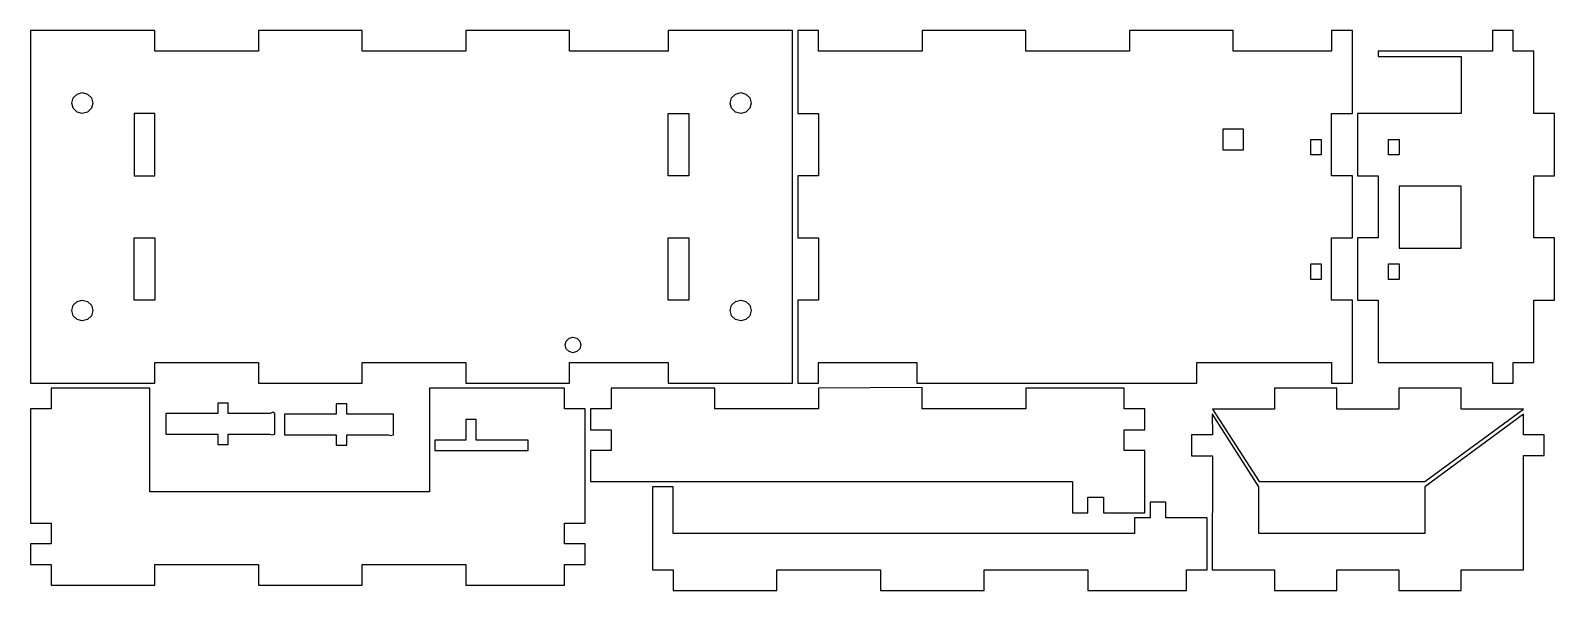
# Model space of a CAD drawing. Extents: x 26 to 320, y 156 to 264.
import ezdxf

# ---------------------------------------------------------------- set-up
doc = ezdxf.new("R2010")
doc.units = 0
doc.layers.add('Layer 1', color=7, linetype='CONTINUOUS')

msp = doc.modelspace()

# ---------------------------------------------------------------- linework, layer by layer
at = {"layer": 'Layer 1', "color": 4}
for p, q in [((25.999722, 263.99902), (25.999722, 196.001104)), ((49.997431, 263.99902), (25.999722, 263.99902)), ((25.999722, 263.99902), (25.999722, 263.99902)), ((49.997431, 260.003812), (49.997431, 263.99902)), ((90.002431, 263.99902), (69.999931, 263.99902)), ((69.999931, 263.99902), (69.999931, 260.003812)), ((90.002431, 260.003812), (90.002431, 263.99902)), ((129.998611, 263.99902), (109.996111, 263.99902)), ((109.996111, 263.99902), (109.996111, 260.003812)), ((129.998611, 260.003812), (129.998611, 263.99902)), ((173.002222, 263.99902), (148.995694, 263.99902)), ((148.995694, 263.99902), (148.995694, 260.003812)), ((173.002222, 196.001104), (173.002222, 263.99902)), ((174.006527, 263.989106), (174.006527, 247.990634)), ((178.001735, 263.989106), (174.006527, 263.989106)), ((174.006527, 263.989106), (174.006527, 263.989106)), ((178.001735, 259.993898), (178.001735, 263.989106)), ((218.006735, 263.989106), (198.004235, 263.989106)), ((198.004235, 263.989106), (198.004235, 259.993898)), ((218.006735, 259.993898), (218.006735, 263.989106)), ((258.002916, 263.989106), (238.000416, 263.989106)), ((238.000416, 263.989106), (238.000416, 259.993898)), ((258.002916, 259.993898), (258.002916, 263.989106)), ((281.004027, 263.989106), (276.999999, 263.989106)), ((276.999999, 263.989106), (276.999999, 259.993898)), ((281.004027, 247.990634), (281.004027, 263.989106)), ((308.004774, 263.995219), (308.004774, 260.000011)), ((311.999997, 263.995219), (308.004774, 263.995219)), ((308.004774, 263.995219), (308.004774, 263.995219)), ((311.999997, 260.000011), (311.999997, 263.995219)), ((69.999931, 260.003812), (49.997431, 260.003812)), ((109.996111, 260.003812), (90.002431, 260.003812)), ((148.995694, 260.003812), (129.998611, 260.003812)), ((198.004235, 259.993898), (178.001735, 259.993898)), ((238.000416, 259.993898), (218.006735, 259.993898)), ((276.999999, 259.993898), (258.002916, 259.993898)), ((308.004774, 260.000011), (286.000275, 260.000011)), ((286.000275, 260.000011), (286.000275, 258.994594)), ((286.000275, 258.994594), (301.998747, 258.994594)), ((301.998747, 258.994594), (301.998747, 247.996747)), ((316.004025, 260.000011), (311.999997, 260.000011)), ((316.004025, 247.996747), (316.004025, 260.000011)), ((34, 250.000009), (34.260854, 251.004106)), ((34.260854, 248.995913), (34, 250.000009)), ((34.260854, 251.004106), (35, 251.73206)), ((35, 251.73206), (36, 252.008202)), ((36, 252.008202), (37, 251.73206)), ((37, 251.73206), (37.739146, 251.004106)), ((37.739146, 251.004106), (38, 250.000009)), ((38, 250.000009), (37.739146, 248.995913)), ((38, 250.000009), (38, 250.000009)), ((161, 250.000009), (161.260854, 251.004105)), ((161.260854, 248.995912), (161, 250.000009)), ((161.260854, 251.004105), (162, 251.73206)), ((162, 251.73206), (163, 252.008202)), ((163, 252.008202), (164, 251.73206)), ((164, 251.73206), (164.739146, 251.004105)), ((164.739146, 251.004105), (165, 250.000009)), ((165, 250.000009), (164.739146, 248.995912)), ((165, 250.000009), (165, 250.000009)), ((35, 248.267959), (34.260854, 248.995913)), ((36, 247.991816), (35, 248.267959)), ((37, 248.267959), (36, 247.991816)), ((37.739146, 248.995913), (37, 248.267959)), ((46.000001, 248.000009), (46.000001, 236.000011)), ((49.999999, 248.000009), (46.000001, 248.000009)), ((46.000001, 248.000009), (46.000001, 248.000009)), ((49.999999, 236.000011), (49.999999, 248.000009)), ((149.000001, 248.000009), (152.999999, 248.000009)), ((149.000001, 236.000011), (149.000001, 248.000009)), ((149.000001, 248.000009), (149.000001, 248.000009)), ((152.999999, 248.000009), (152.999999, 236.000011)), ((162, 248.267958), (161.260854, 248.995912)), ((163, 247.991816), (162, 248.267958)), ((164, 248.267958), (163, 247.991816)), ((164.739146, 248.995912), (164, 248.267958)), ((174.006527, 247.990634), (178.001735, 247.990634)), ((178.001735, 247.990634), (178.001735, 235.98737)), ((276.999999, 235.98737), (276.999999, 247.990634)), ((276.999999, 247.990634), (281.004027, 247.990634)), ((286.000275, 247.996747), (282.005066, 247.996747)), ((282.005066, 247.996747), (282.005066, 235.993483)), ((301.998747, 247.996747), (286.000275, 247.996747)), ((319.999219, 247.996747), (316.004025, 247.996747)), ((319.999219, 235.993483), (319.999219, 247.996747)), ((260.004306, 244.990095), (256.004306, 244.990095)), ((256.004306, 244.990095), (256.004306, 240.990095)), ((260.004306, 240.990095), (260.004306, 244.990095)), ((273.004308, 242.990096), (275.004304, 242.990096)), ((273.004308, 239.990097), (273.004308, 242.990096)), ((273.004308, 242.990096), (273.004308, 242.990096)), ((275.004304, 242.990096), (275.004304, 239.990097)), ((288.002359, 242.996209), (290.002355, 242.996209)), ((288.002359, 239.99621), (288.002359, 242.996209)), ((288.002359, 242.996209), (288.002359, 242.996209)), ((290.002355, 242.996209), (290.002355, 239.99621)), ((256.004306, 240.990095), (260.004306, 240.990095)), ((256.004306, 240.990095), (256.004306, 240.990095)), ((275.004304, 239.990097), (273.004308, 239.990097)), ((290.002355, 239.99621), (288.002359, 239.99621)), ((46.000001, 236.000011), (49.999999, 236.000011)), ((152.999999, 236.000011), (149.000001, 236.000011)), ((178.001735, 235.98737), (174.006527, 235.98737)), ((174.006527, 235.98737), (174.006527, 223.992925)), ((281.004027, 235.98737), (276.999999, 235.98737)), ((281.004027, 223.992925), (281.004027, 235.98737)), ((282.005066, 235.993483), (286.000275, 235.993483)), ((286.000275, 235.993483), (286.000275, 223.999038)), ((316.004025, 223.999038), (316.004025, 235.993483)), ((316.004025, 235.993483), (319.999219, 235.993483)), ((302.002359, 233.996207), (290.002355, 233.996207)), ((290.002355, 233.996207), (290.002355, 221.996209)), ((302.002359, 221.996209), (302.002359, 233.996207)), ((302.002359, 233.996207), (302.002359, 233.996207)), ((46.000001, 224.000009), (49.999999, 224.000009)), ((46.000001, 212.000011), (46.000001, 224.000009)), ((46.000001, 224.000009), (46.000001, 224.000009)), ((49.999999, 224.000009), (49.999999, 212.000011)), ((149.000001, 224.000009), (152.999999, 224.000009)), ((149.000001, 212.000011), (149.000001, 224.000009)), ((149.000001, 224.000009), (149.000001, 224.000009)), ((152.999999, 224.000009), (152.999999, 212.000011)), ((174.006527, 223.992925), (178.001735, 223.992925)), ((178.001735, 223.992925), (178.001735, 211.989662)), ((276.999999, 211.989662), (276.999999, 223.992925)), ((276.999999, 223.992925), (281.004027, 223.992925)), ((286.000275, 223.999038), (282.005066, 223.999038)), ((282.005066, 223.999038), (282.005066, 211.995774)), ((319.999219, 223.999038), (316.004025, 223.999038)), ((319.999219, 211.995774), (319.999219, 223.999038)), ((290.002355, 221.996209), (302.002359, 221.996209)), ((273.004308, 218.990096), (275.004304, 218.990096)), ((273.004308, 215.990097), (273.004308, 218.990096)), ((273.004308, 218.990096), (273.004308, 218.990096)), ((275.004304, 218.990096), (275.004304, 215.990097)), ((288.002359, 218.996209), (290.002355, 218.996209)), ((288.002359, 215.99621), (288.002359, 218.996209)), ((288.002359, 218.996209), (288.002359, 218.996209)), ((290.002355, 218.996209), (290.002355, 215.99621)), ((275.004304, 215.990097), (273.004308, 215.990097)), ((290.002355, 215.99621), (288.002359, 215.99621)), ((34.260857, 211.004106), (35.000003, 211.73206)), ((35.000003, 211.73206), (36.000003, 212.008202)), ((36.000003, 212.008202), (37.000003, 211.73206)), ((37.000003, 211.73206), (37.739149, 211.004106)), ((49.999999, 212.000011), (46.000001, 212.000011)), ((152.999999, 212.000011), (149.000001, 212.000011)), ((161.260857, 211.004106), (162.000003, 211.73206)), ((162.000003, 211.73206), (163.000003, 212.008202)), ((163.000003, 212.008202), (164.000003, 211.73206)), ((164.000003, 211.73206), (164.739149, 211.004106)), ((178.001735, 211.989662), (174.006527, 211.989662)), ((174.006527, 211.989662), (174.006527, 196.000009)), ((281.004027, 211.989662), (276.999999, 211.989662)), ((281.004027, 196.000009), (281.004027, 211.989662)), ((282.005066, 211.995774), (286.000275, 211.995774)), ((286.000275, 211.995774), (286.000275, 199.992511)), ((316.004025, 199.992511), (316.004025, 211.995774)), ((316.004025, 211.995774), (319.999219, 211.995774)), ((34.000003, 210.000009), (34.260857, 211.004106)), ((34.260857, 208.995912), (34.000003, 210.000009)), ((35.000003, 208.267958), (34.260857, 208.995912)), ((37.739149, 208.995912), (37.000003, 208.267958)), ((37.739149, 211.004106), (38.000003, 210.000009)), ((38.000003, 210.000009), (37.739149, 208.995912)), ((38.000003, 210.000009), (38.000003, 210.000009)), ((161.000003, 210.000009), (161.260857, 211.004106)), ((161.260857, 208.995912), (161.000003, 210.000009)), ((162.000003, 208.267958), (161.260857, 208.995912)), ((164.739149, 208.995912), (164.000003, 208.267958)), ((164.739149, 211.004106), (165.000003, 210.000009)), ((165.000003, 210.000009), (164.739149, 208.995912)), ((165.000003, 210.000009), (165.000003, 210.000009)), ((36.000003, 207.991816), (35.000003, 208.267958)), ((37.000003, 208.267958), (36.000003, 207.991816)), ((163.000003, 207.991816), (162.000003, 208.267958)), ((164.000003, 208.267958), (163.000003, 207.991816)), ((129.141111, 203.358899), (129.336533, 204.112246)), ((129.336533, 202.605553), (129.141111, 203.358899)), ((129.336533, 204.112246), (129.890923, 204.65848)), ((129.890923, 204.65848), (130.641111, 204.865696)), ((130.641111, 204.865696), (131.391299, 204.65848)), ((131.391299, 204.65848), (131.945689, 204.112246)), ((131.945689, 204.112246), (132.141111, 203.358899)), ((132.141111, 203.358899), (131.945689, 202.605553)), ((132.141111, 203.358899), (132.141111, 203.358899)), ((49.997431, 196.001104), (49.997431, 199.996312)), ((49.997431, 199.996312), (69.999931, 199.996312)), ((69.999931, 199.996312), (69.999931, 196.001104)), ((90.002431, 196.001104), (90.002431, 199.996312)), ((90.002431, 199.996312), (109.996111, 199.996312)), ((109.996111, 199.996312), (109.996111, 196.001104)), ((129.890923, 202.059319), (129.336533, 202.605553)), ((130.641111, 201.852103), (129.890923, 202.059319)), ((129.998611, 196.001104), (129.998611, 199.996312)), ((129.998611, 199.996312), (148.995694, 199.996312)), ((131.391299, 202.059319), (130.641111, 201.852103)), ((131.945689, 202.605553), (131.391299, 202.059319)), ((148.995694, 199.996312), (148.995694, 196.001104)), ((178.001735, 196.000009), (178.001735, 199.995217)), ((178.001735, 199.995217), (197.007638, 199.995217)), ((197.007638, 199.995217), (197.007638, 196.000009)), ((251.000277, 196.000009), (251.000277, 199.995217)), ((251.000277, 199.995217), (276.999999, 199.995217)), ((276.999999, 199.995217), (276.999999, 196.000009)), ((286.000275, 199.992511), (308.004774, 199.992511)), ((308.004774, 199.992511), (308.004774, 195.997302)), ((311.999997, 195.997302), (311.999997, 199.992511)), ((311.999997, 199.992511), (316.004025, 199.992511)), ((25.999722, 196.001104), (49.997431, 196.001104)), ((29.994098, 195.002508), (29.994098, 191.0073)), ((49.000001, 195.002508), (29.994098, 195.002508)), ((29.994098, 195.002508), (29.994098, 195.002508)), ((49.000001, 191.0073), (49.000001, 195.002508)), ((69.999931, 196.001104), (90.002431, 196.001104)), ((128.992362, 195.002508), (102.99264, 195.002508)), ((102.99264, 195.002508), (102.99264, 191.0073)), ((109.996111, 196.001104), (129.998611, 196.001104)), ((128.992362, 191.0073), (128.992362, 195.002508)), ((157.9975, 195.004038), (137.995, 195.004038)), ((137.995, 195.004038), (137.995, 191.00001)), ((148.995694, 196.001104), (173.002222, 196.001104)), ((157.9975, 191.00001), (157.9975, 195.004038)), ((174.006527, 196.000009), (178.001735, 196.000009)), ((197.99368, 195.145149), (178, 195.004038)), ((178, 195.004038), (178, 191.00001)), ((197.007638, 196.000009), (197.007638, 195.991189)), ((197.007638, 195.991189), (251.000277, 195.991189)), ((197.99368, 191.00001), (197.99368, 195.145149)), ((197.99368, 195.145149), (197.99368, 195.145149)), ((236.993263, 195.004038), (217.99618, 195.004038)), ((217.99618, 195.004038), (217.99618, 191.00001)), ((236.993263, 191.00001), (236.993263, 195.004038)), ((251.000277, 195.991189), (251.000277, 196.000009)), ((277.996111, 195.000502), (265.992822, 195.000502)), ((265.992822, 195.000502), (265.992822, 190.996483)), ((276.999999, 196.000009), (281.004027, 196.000009)), ((277.996111, 190.996483), (277.996111, 195.000502)), ((301.993836, 195.000502), (289.990558, 195.000502)), ((289.990558, 195.000502), (289.990558, 190.996483)), ((301.993836, 190.996483), (301.993836, 195.000502)), ((308.004774, 195.997302), (311.999997, 195.997302)), ((64.14111, 192.141134), (62.141108, 192.141134)), ((62.141108, 192.141134), (62.141108, 190.141138)), ((64.14111, 190.141138), (64.14111, 192.141134)), ((87.000001, 192.000025), (85.000002, 192.000025)), ((85.000002, 192.000025), (85.000002, 190.000029)), ((87.000001, 190.000029), (87.000001, 192.000025)), ((29.994098, 191.0073), (25.99889, 191.0073)), ((25.99889, 191.0073), (25.99889, 169.002786)), ((49.000001, 187.003272), (49.000001, 191.0073)), ((62.141108, 190.141138), (52.141112, 190.141138)), ((52.141112, 190.141138), (52.141112, 186.141117)), ((72.253966, 190.141138), (64.14111, 190.141138)), ((64.14111, 190.141138), (64.14111, 190.141138)), ((72.736416, 190.38412), (72.253966, 190.141138)), ((73.141112, 190.141138), (72.736416, 190.38412)), ((73.141112, 186.141117), (73.141112, 190.141138)), ((85.000002, 190.000029), (75.000002, 190.000029)), ((75.000002, 190.000029), (75.000002, 186.000009)), ((96.000003, 190.000029), (87.000001, 190.000029)), ((87.000001, 190.000029), (87.000001, 190.000029)), ((96.000003, 186.000009), (96.000003, 190.000029)), ((102.99264, 191.0073), (102.99264, 189.455078)), ((102.99264, 189.455078), (102.99264, 175.000008)), ((109.995279, 189.005286), (109.995279, 185.001258)), ((111.997292, 189.005286), (109.995279, 189.005286)), ((109.995279, 189.005286), (109.995279, 189.005286)), ((111.997292, 185.001258), (111.997292, 189.005286)), ((132.99639, 191.0073), (128.992362, 191.0073)), ((132.99639, 169.002786), (132.99639, 191.0073)), ((137.995, 191.00001), (133.999791, 191.00001)), ((133.999791, 191.00001), (133.999791, 187.004802)), ((178, 191.00001), (157.9975, 191.00001)), ((217.99618, 191.00001), (197.99368, 191.00001)), ((240.997291, 191.00001), (236.993263, 191.00001)), ((240.997291, 187.004802), (240.997291, 191.00001)), ((253.992338, 189.992731), (253.983504, 189.992731)), ((253.983504, 189.992731), (253.992338, 185.997509)), ((262.988171, 175.996287), (253.992338, 189.992731)), ((265.992822, 190.996483), (253.998377, 190.996483)), ((253.998377, 190.996483), (262.994211, 177.00001)), ((289.990558, 190.996483), (277.996111, 190.996483)), ((313.991046, 189.992731), (294.993963, 175.996287)), ((295.000003, 177.00001), (313.997086, 190.996483)), ((313.997086, 190.996483), (301.993836, 190.996483)), ((313.991046, 186.006342), (313.991046, 189.992731)), ((313.997086, 190.996483), (313.997086, 190.996483)), ((49.000001, 175.000008), (49.000001, 187.003272)), ((52.141112, 186.141117), (62.141108, 186.141117)), ((62.141108, 186.141117), (62.141108, 184.141121)), ((64.14111, 184.141121), (64.14111, 186.141117)), ((64.14111, 186.141117), (72.141111, 186.141117)), ((72.141111, 186.141117), (72.616811, 186.004899)), ((72.616811, 186.004899), (73.141112, 186.141117)), ((75.000002, 186.000009), (85.000002, 186.000009)), ((85.000002, 186.000009), (85.000002, 184.000013)), ((87.000001, 184.000013), (87.000001, 186.000009)), ((87.000001, 186.000009), (95.000002, 186.000009)), ((95.000002, 186.000009), (95.475703, 185.863791)), ((95.475703, 185.863791), (96.000003, 186.000009)), ((133.999791, 187.004802), (137.995, 187.004802)), ((137.995, 187.004802), (137.995, 183.000774)), ((236.993263, 183.000774), (236.993263, 187.004802)), ((236.993263, 187.004802), (240.997291, 187.004802)), ((253.992338, 185.997509), (249.997115, 185.997509)), ((249.997115, 185.997509), (249.997115, 181.993509)), ((317.986241, 186.006342), (313.991046, 186.006342)), ((317.986241, 182.002314), (317.986241, 186.006342)), ((317.986241, 186.006342), (317.986241, 186.006342)), ((62.141108, 184.141121), (64.14111, 184.141121)), ((85.000002, 184.000013), (87.000001, 184.000013)), ((109.995279, 185.001258), (103.998056, 185.001258)), ((103.998056, 185.001258), (103.998056, 183.008064)), ((103.998056, 183.008064), (121.998542, 183.008064)), ((121.998542, 185.001258), (111.997292, 185.001258)), ((121.998542, 183.008064), (121.998542, 185.001258)), ((137.995, 183.000774), (133.999791, 183.000774)), ((133.999791, 183.000774), (133.999791, 177.003552)), ((240.997291, 183.000774), (236.993263, 183.000774)), ((240.997291, 171.00633), (240.997291, 183.000774)), ((249.997115, 181.993509), (253.992338, 181.993509)), ((253.992338, 181.993509), (253.983504, 159.997786)), ((313.991046, 159.997786), (313.991046, 182.002314)), ((313.991046, 182.002314), (317.986241, 182.002314)), ((133.999791, 177.003552), (137.995, 177.003552)), ((137.995, 177.003552), (139.997013, 177.003552)), ((139.997013, 177.003552), (226.992013, 177.003552)), ((226.992013, 177.003552), (226.992013, 171.00633)), ((262.994211, 177.00001), (295.000003, 177.00001)), ((102.99264, 175.000008), (49.000001, 175.000008)), ((145.995971, 176.000009), (145.995971, 160.001537)), ((149.999999, 176.000009), (145.995971, 176.000009)), ((145.995971, 176.000009), (145.995971, 176.000009)), ((149.999999, 166.995356), (149.999999, 176.000009)), ((229.990625, 171.00633), (229.990625, 174.004941)), ((229.990625, 174.004941), (232.998069, 174.004941)), ((232.998069, 174.004941), (232.998069, 171.00633)), ((262.988171, 167.000453), (262.988171, 175.996287)), ((294.993963, 175.996287), (294.993963, 167.000453)), ((226.992013, 171.00633), (229.990625, 171.00633)), ((232.998069, 171.00633), (240.997291, 171.00633)), ((244.994235, 173.001398), (241.995624, 173.001398)), ((241.995624, 173.001398), (241.995624, 169.993968)), ((244.994235, 169.993968), (244.994235, 173.001398)), ((25.99889, 169.002786), (29.994098, 169.002786)), ((29.994098, 169.002786), (29.994098, 165.007578)), ((128.992362, 165.007578), (128.992362, 169.002786)), ((128.992362, 169.002786), (132.99639, 169.002786)), ((241.995624, 169.993968), (238.997013, 169.993968)), ((238.997013, 169.993968), (238.997013, 166.995356)), ((252.993485, 169.993968), (244.994235, 169.993968)), ((252.993485, 160.001537), (252.993485, 169.993968)), ((29.994098, 165.007578), (25.99889, 165.007578)), ((25.99889, 165.007578), (25.99889, 161.00355)), ((132.99639, 165.007578), (128.992362, 165.007578)), ((132.99639, 161.00355), (132.99639, 165.007578)), ((238.997013, 166.995356), (149.999999, 166.995356)), ((294.993963, 167.000453), (262.988171, 167.000453)), ((25.99889, 161.00355), (29.994098, 161.00355)), ((29.994098, 161.00355), (29.994098, 157.008342)), ((49.996598, 157.008342), (49.996598, 161.00355)), ((49.996598, 161.00355), (69.999098, 161.00355)), ((69.999098, 161.00355), (69.999098, 157.008342)), ((89.992779, 157.008342), (89.992779, 161.00355)), ((89.992779, 161.00355), (109.995279, 161.00355)), ((109.995279, 161.00355), (109.995279, 157.008342)), ((128.992362, 157.008342), (128.992362, 161.00355)), ((128.992362, 161.00355), (132.99639, 161.00355)), ((145.995971, 160.001537), (149.99118, 160.001537)), ((149.99118, 160.001537), (149.99118, 155.997509)), ((169.99368, 155.997509), (169.99368, 160.001537)), ((169.99368, 160.001537), (189.99618, 160.001537)), ((189.99618, 160.001537), (189.99618, 155.997509)), ((209.98986, 155.997509), (209.98986, 160.001537)), ((209.98986, 160.001537), (229.992346, 160.001537)), ((229.992346, 160.001537), (229.992346, 155.997509)), ((248.989429, 155.997509), (248.989429, 160.001537)), ((248.989429, 160.001537), (252.993485, 160.001537)), ((253.983504, 159.997786), (265.986782, 159.997786)), ((265.986782, 159.997786), (265.986782, 155.993787)), ((277.990071, 155.993787), (277.990071, 159.997786)), ((277.990071, 159.997786), (289.984519, 159.997786)), ((289.984519, 159.997786), (289.984519, 155.993787)), ((301.987768, 155.993787), (301.987768, 159.997786)), ((301.987768, 159.997786), (313.991046, 159.997786)), ((29.994098, 157.008342), (49.996598, 157.008342)), ((69.999098, 157.008342), (89.992779, 157.008342)), ((109.995279, 157.008342), (128.992362, 157.008342)), ((149.99118, 155.997509), (169.99368, 155.997509)), ((189.99618, 155.997509), (209.98986, 155.997509)), ((229.992346, 155.997509), (248.989429, 155.997509)), ((265.986782, 155.993787), (277.990071, 155.993787)), ((289.984519, 155.993787), (301.987768, 155.993787))]:
    msp.add_line(p, q, dxfattribs=at)

doc.saveas('drawing.dxf')
